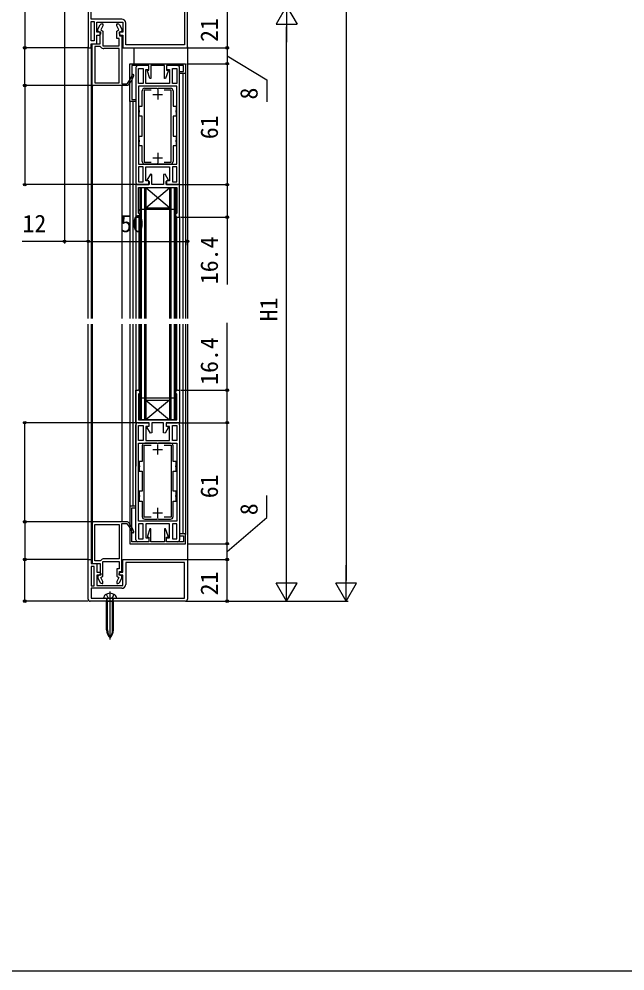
# Model space of a CAD drawing. Units: millimetres, scale not verified. Extents: x -525 to 525, y -782 to 777.
# Drawn here: x -88.4 to 217, y -782.5 to -302.6 of the extents above; entities that cross this region are included whole.
import ezdxf
from ezdxf.enums import TextEntityAlignment as Align

# ---------------------------------------------------------------- set-up
doc = ezdxf.new("R2010")
doc.units = ezdxf.units.MM
doc.header["$LTSCALE"] = 4
for name, color, linetype in [('0-2_YKK_11', 7, 'Continuous'), ('0-3_YKK_12', 2, 'Continuous'), ('0-4_YKK_13', 4, 'Continuous'), ('0-6_YKK_D', 6, 'Continuous'), ('0-7_YKK_ZWAK', 7, 'Continuous')]:
    doc.layers.add(name, color=color, linetype=linetype)
doc.styles.add('ＭＳ ゴシック', font='')
doc.styles.get('ＭＳ ゴシック').set_extended_font_data('MS Gothic')

msp = doc.modelspace()

# ---------------------------------------------------------------- linework, layer by layer
at = {"layer": '0-2_YKK_11'}
for p, q in [((-29.542, -327.095), (-29.542, -385.095)), ((-7.542, -385.095), (-7.542, -327.095)), ((-21.042, -340.595), (-16.042, -340.595)), ((-18.542, -338.095), (-18.542, -343.095)), ((-21.042, -372.595), (-16.042, -372.595)), ((-18.542, -370.095), (-18.542, -375.095)), ((-27.757, -398.695), (-27.417, -398.499)), ((-27.167, -398.932), (-27.167, -398.932)), ((-27.757, -493.495), (-27.417, -493.691)), ((-27.167, -493.258), (-27.167, -493.258)), ((-29.542, -565.095), (-29.542, -507.095)), ((-7.542, -507.095), (-7.542, -565.095)), ((-18.542, -522.095), (-18.542, -517.095)), ((-21.042, -519.595), (-16.042, -519.595)), ((-21.042, -551.595), (-16.042, -551.595)), ((-18.542, -554.095), (-18.542, -549.095)), ((-4.542, -596.095), (-52.542, -596.095))]:
    msp.add_line(p, q, dxfattribs=at)
for points in [[(-53.542, -297.095), (-53.542, -317.095), (-52.042, -317.095), (-52.042, -315.095), (-49.142, -315.095), (-49.142, -310.795), (-47.942, -310.795), (-47.242, -310.095), (-47.242, -309.295), (-49.142, -309.295), (-49.142, -304.095), (-36.142, -304.095), (-36.142, -309.295), (-38.042, -309.295), (-38.042, -310.095), (-37.342, -310.795), (-36.142, -310.795), (-36.142, -317.095), (-3.542, -317.095), (-3.542, -297.095)], [(-52.042, -297.595), (-5.042, -297.595), (-5.042, -315.595), (-34.642, -315.595), (-34.642, -310.795), (-34.642, -304.595)], [(-36.642, -302.595), (-52.042, -302.595), (-52.042, -297.595)], [(-33.391, -335.926), (-33.766, -336.095), (-51.642, -336.095), (-51.642, -315.095), (-47.542, -315.095), (-47.542, -309.495), (-48.642, -308.725), (-48.642, -307.632), (-47.466, -305.595)], [(-46.6, -305.095), (-46.142, -305.095), (-46.142, -306.102), (-47.238, -307.999), (-46.142, -308.766), (-46.142, -316.095), (-37.942, -316.095), (-37.942, -312.395), (-39.142, -312.395), (-39.142, -308.766), (-38.047, -307.999), (-39.142, -306.102), (-39.142, -305.095), (-38.685, -305.095)], [(-37.819, -305.595), (-36.642, -307.632), (-36.642, -308.725), (-37.742, -309.495), (-37.742, -310.995), (-36.542, -310.995)], [(-36.542, -310.995), (-36.542, -335.195), (-34.18, -335.195), (-33.795, -335.015)], [(-50.242, -316.495), (-50.242, -334.695), (-37.942, -334.695), (-37.942, -317.495), (-45.642, -317.495)], [(-47.186, -316.703), (-47.592, -316.495), (-50.242, -316.495)], [(-8.542, -326.095), (-14.042, -326.095), (-14.042, -328.095), (-12.542, -328.095), (-12.542, -335.095), (-24.542, -335.095), (-24.542, -328.095), (-23.042, -328.095), (-23.042, -326.095), (-28.542, -326.095)], [(-26.342, -374.395), (-26.342, -366.595), (-27.842, -366.595), (-27.842, -364.553), (-27.722, -364.37), (-27.722, -363.82), (-27.842, -363.637), (-27.842, -361.595), (-26.342, -361.595), (-26.342, -351.595), (-27.842, -351.595), (-27.842, -349.553), (-27.722, -349.37), (-27.722, -348.82), (-27.842, -348.637), (-27.842, -346.595), (-26.342, -346.595), (-26.342, -338.795)], [(-21.879, -338.495), (-25.342, -338.495), (-25.342, -374.695), (-21.879, -374.695)], [(-25.042, -337.495), (-19.001, -337.495), (-18.817, -337.615), (-18.267, -337.615), (-18.084, -337.495), (-12.042, -337.495)], [(-15.206, -374.695), (-11.742, -374.695), (-11.742, -338.495), (-15.206, -338.495)], [(-10.742, -338.795), (-10.742, -346.595), (-9.242, -346.595), (-9.242, -348.637), (-9.362, -348.82), (-9.362, -349.37), (-9.242, -349.553), (-9.242, -351.595), (-10.742, -351.595)], [(-10.742, -351.595), (-10.742, -361.595), (-9.242, -361.595), (-9.242, -363.637), (-9.362, -363.82), (-9.362, -364.37), (-9.242, -364.553), (-9.242, -366.595), (-10.742, -366.595), (-10.742, -374.395)], [(-28.542, -386.095), (-23.042, -386.095), (-23.042, -384.095), (-24.542, -384.095), (-24.542, -377.095), (-12.542, -377.095), (-12.542, -384.095), (-14.042, -384.095), (-14.042, -386.095), (-8.542, -386.095)], [(-12.042, -375.695), (-18.084, -375.695), (-18.267, -375.575), (-18.817, -375.575), (-19.001, -375.695), (-25.042, -375.695)], [(-8.542, -402.495), (-7.542, -402.495), (-7.542, -386.095), (-14.192, -386.095), (-14.192, -384.542), (-13.072, -383.895), (-14.851, -380.813), (-15.592, -381.011), (-15.592, -386.095), (-21.492, -386.095), (-21.492, -381.011), (-22.234, -380.813), (-24.013, -383.895), (-22.892, -384.542), (-22.892, -386.095), (-29.542, -386.095), (-29.542, -402.495), (-28.542, -402.495)], [(-28.142, -387.495), (-8.942, -387.495), (-8.942, -398.695), (-8.942, -399.495), (-8.942, -400.52), (-9.317, -401.005), (-9.542, -401.295), (-9.542, -401.495)], [(-27.542, -401.495), (-27.542, -401.295), (-27.767, -401.005), (-28.142, -400.52), (-28.142, -399.495), (-28.142, -398.695), (-28.142, -387.495)], [(-27.417, -398.499), (-27.757, -398.695), (-27.757, -398.695)], [(-9.328, -398.695), (-27.417, -398.499), (-8.942, -398.695)], [(-8.942, -399.495), (-9.917, -398.932), (-9.667, -398.499), (-9.328, -398.695), (-9.328, -398.695)], [(-8.542, -489.695), (-7.542, -489.695), (-7.542, -506.095), (-14.192, -506.095), (-14.192, -507.648), (-13.072, -508.295), (-14.851, -511.377), (-15.592, -511.179), (-15.592, -506.095), (-21.492, -506.095), (-21.492, -511.179), (-22.234, -511.377), (-24.013, -508.295), (-22.892, -507.648), (-22.892, -506.095), (-29.542, -506.095), (-29.542, -489.695), (-28.542, -489.695)], [(-28.142, -504.695), (-8.942, -504.695), (-8.942, -493.495), (-8.942, -492.695), (-8.942, -491.67), (-9.317, -491.186), (-9.542, -490.895), (-9.542, -490.695)], [(-27.542, -490.695), (-27.542, -490.895), (-27.767, -491.186), (-28.142, -491.67), (-28.142, -492.695), (-28.142, -493.495), (-28.142, -504.695)], [(-27.417, -493.691), (-27.757, -493.495), (-27.757, -493.495)], [(-9.328, -493.495), (-27.417, -493.691), (-8.942, -493.495)], [(-8.942, -492.695), (-9.917, -493.258), (-9.667, -493.691), (-9.328, -493.495), (-9.328, -493.495)], [(-28.542, -506.095), (-23.042, -506.095), (-23.042, -508.095), (-24.542, -508.095), (-24.542, -515.095), (-12.542, -515.095), (-12.542, -508.095), (-14.042, -508.095), (-14.042, -506.095), (-8.542, -506.095)], [(-26.342, -517.795), (-26.342, -525.595), (-27.842, -525.595), (-27.842, -527.637), (-27.722, -527.82), (-27.722, -528.37), (-27.842, -528.553), (-27.842, -530.595), (-26.342, -530.595), (-26.342, -540.595), (-27.842, -540.595), (-27.842, -542.637), (-27.722, -542.82), (-27.722, -543.37), (-27.842, -543.553), (-27.842, -545.595), (-26.342, -545.595), (-26.342, -553.395)], [(-21.879, -553.695), (-25.342, -553.695), (-25.342, -517.495), (-21.879, -517.495)], [(-12.042, -516.495), (-18.084, -516.495), (-18.267, -516.615), (-18.817, -516.615), (-19.001, -516.495), (-25.042, -516.495)], [(-15.206, -517.495), (-11.742, -517.495), (-11.742, -553.695), (-15.206, -553.695)], [(-10.742, -540.595), (-10.742, -530.595), (-9.242, -530.595), (-9.242, -528.553), (-9.362, -528.37), (-9.362, -527.82), (-9.242, -527.637), (-9.242, -525.595), (-10.742, -525.595), (-10.742, -517.795)], [(-10.742, -553.395), (-10.742, -545.595), (-9.242, -545.595), (-9.242, -543.553), (-9.362, -543.37), (-9.362, -542.82), (-9.242, -542.637), (-9.242, -540.595), (-10.742, -540.595)], [(-33.391, -556.264), (-33.766, -556.095), (-51.642, -556.095), (-51.642, -577.095), (-47.542, -577.095), (-47.542, -582.695), (-48.642, -583.465), (-48.642, -584.558), (-47.466, -586.595)], [(-25.042, -554.695), (-19.001, -554.695), (-18.817, -554.575), (-18.267, -554.575), (-18.084, -554.695), (-12.042, -554.695)], [(-50.242, -575.695), (-50.242, -557.495), (-37.942, -557.495), (-37.942, -574.695), (-45.642, -574.695)], [(-36.542, -581.195), (-36.542, -556.995), (-34.18, -556.995), (-33.795, -557.176)], [(-8.542, -566.095), (-14.042, -566.095), (-14.042, -564.095), (-12.542, -564.095), (-12.542, -557.095), (-24.542, -557.095), (-24.542, -564.095), (-23.042, -564.095), (-23.042, -566.095), (-28.542, -566.095)], [(-53.542, -595.095), (-53.542, -575.095), (-52.042, -575.095), (-52.042, -577.095), (-49.142, -577.095), (-49.142, -581.395), (-47.942, -581.395), (-47.242, -582.095), (-47.242, -582.895), (-49.142, -582.895), (-49.142, -588.095), (-36.142, -588.095), (-36.142, -582.895), (-38.042, -582.895), (-38.042, -582.095), (-37.342, -581.395), (-36.142, -581.395), (-36.142, -575.095), (-3.542, -575.095), (-3.542, -595.095)], [(-47.186, -575.487), (-47.592, -575.695), (-50.242, -575.695)], [(-52.042, -594.595), (-5.042, -594.595), (-5.042, -576.595), (-34.642, -576.595), (-34.642, -581.395), (-34.642, -587.595)], [(-46.6, -587.095), (-46.142, -587.095), (-46.142, -586.088), (-47.238, -584.191), (-46.142, -583.424), (-46.142, -576.095), (-37.942, -576.095), (-37.942, -579.795), (-39.142, -579.795), (-39.142, -583.424), (-38.047, -584.191), (-39.142, -586.088), (-39.142, -587.095), (-38.685, -587.095)], [(-37.819, -586.595), (-36.642, -584.558), (-36.642, -583.465), (-37.742, -582.695), (-37.742, -581.195), (-36.542, -581.195)], [(-36.642, -589.595), (-52.042, -589.595), (-52.042, -594.595)]]:
    msp.add_lwpolyline(points, dxfattribs=at)
for points in [[(-52.042, -313.595), (-52.042, -303.795), (-50.642, -303.795), (-50.642, -313.595)], [(-32.542, -325.095), (-4.542, -325.095), (-4.542, -330.095), (-7.542, -330.095), (-7.542, -329.095), (-5.542, -329.095), (-5.542, -326.095), (-14.142, -326.095), (-14.142, -328.395), (-13.342, -328.395), (-13.342, -328.895), (-14.642, -332.633), (-15.142, -332.549), (-15.142, -326.095), (-21.942, -326.095), (-21.942, -332.549), (-22.442, -332.633), (-23.742, -328.895), (-23.742, -328.395), (-22.942, -328.395), (-22.942, -326.095), (-31.542, -326.095), (-31.542, -343.095), (-29.542, -343.095), (-29.542, -344.095), (-32.542, -344.095)], [(-25.942, -327.495), (-25.942, -335.095), (-28.142, -335.095), (-28.142, -327.495)], [(-8.942, -327.495), (-8.942, -335.095), (-11.142, -335.095), (-11.142, -327.495)], [(-8.942, -375.695), (-8.942, -336.495), (-28.142, -336.495), (-28.142, -375.695)], [(-25.942, -384.695), (-25.942, -377.095), (-28.142, -377.095), (-28.142, -384.695)], [(-8.942, -384.695), (-8.942, -377.095), (-11.142, -377.095), (-11.142, -384.695)], [(-25.942, -507.495), (-25.942, -515.095), (-28.142, -515.095), (-28.142, -507.495)], [(-8.942, -507.495), (-8.942, -515.095), (-11.142, -515.095), (-11.142, -507.495)], [(-8.942, -516.495), (-8.942, -555.695), (-28.142, -555.695), (-28.142, -516.495)], [(-32.542, -567.095), (-4.542, -567.095), (-4.542, -562.095), (-7.542, -562.095), (-7.542, -563.095), (-5.542, -563.095), (-5.542, -566.095), (-14.142, -566.095), (-14.142, -563.795), (-13.342, -563.795), (-13.342, -563.295), (-14.642, -559.557), (-15.142, -559.642), (-15.142, -566.095), (-21.942, -566.095), (-21.942, -559.641), (-22.442, -559.557), (-23.742, -563.295), (-23.742, -563.795), (-22.942, -563.795), (-22.942, -566.095), (-31.542, -566.095), (-31.542, -549.095), (-29.542, -549.095), (-29.542, -548.095), (-32.542, -548.095)], [(-25.942, -564.695), (-25.942, -557.095), (-28.142, -557.095), (-28.142, -564.695)], [(-8.942, -564.695), (-8.942, -557.095), (-11.142, -557.095), (-11.142, -564.695)], [(-52.042, -578.595), (-52.042, -588.395), (-50.642, -588.395), (-50.642, -578.595)]]:
    msp.add_lwpolyline(points, close=True, dxfattribs=at)
for centre, radius, start, end in [((-46.6, -306.095), 1, 90, 150.00002), ((-38.685, -306.095), 1, 29.99998, 90), ((-36.642, -304.595), 2, 0.00001, 89.99999), ((-45.642, -315.595), 1.9, 215.68531, 269.99999), ((-28.542, -327.095), 1, 90.00001, 179.99999), ((-8.542, -327.095), 1, 0.00001, 89.99999), ((-44.642, -326.005), 14.1, 320.28516, 339.73341), ((-30.992, -331.045), 0.45, 339.73339, 159.73341), ((-44.642, -326.005), 15, 318.5951, 339.7334), ((-25.042, -338.795), 1.3, 90.00001, 179.99999), ((-12.042, -338.795), 1.3, 0.00001, 89.99999), ((-25.042, -374.395), 1.3, 180.00001, 269.99999), ((-12.042, -374.395), 1.3, 270.00001, 359.99999), ((-28.542, -385.095), 1, 180.00001, 269.99999), ((-8.542, -385.095), 1, 270.00001, 359.99999), ((-28.542, -401.495), 1, 270.00001, 359.99999), ((-27.78, -398.597), 0.376, 195.12324, 15.12326), ((-27.292, -398.716), 0.25, 299.99992, 119.99994), ((-8.542, -401.495), 1, 180.00001, 269.99999), ((-28.542, -490.695), 1, 0.00001, 89.99999), ((-27.78, -493.593), 0.376, 344.87674, 164.87676), ((-27.292, -493.475), 0.25, 240.00006, 60.00008), ((-8.542, -490.695), 1, 90.00001, 179.99999), ((-28.542, -507.095), 1, 90.00001, 179.99999), ((-8.542, -507.095), 1, 0.00001, 89.99999), ((-25.042, -517.795), 1.3, 90.00001, 179.99999), ((-12.042, -517.795), 1.3, 0.00001, 89.99999), ((-44.642, -566.185), 15, 20.2666, 41.4049), ((-25.042, -553.395), 1.3, 180.00001, 269.99999), ((-12.042, -553.395), 1.3, 270.00001, 359.99999), ((-44.642, -566.185), 14.1, 20.26659, 39.71484), ((-30.992, -561.145), 0.45, 200.26659, 20.26661), ((-28.542, -565.095), 1, 180.00001, 269.99999), ((-8.542, -565.095), 1, 270.00001, 359.99999), ((-45.642, -576.595), 1.9, 90.00001, 144.31469), ((-46.6, -586.095), 1, 209.99998, 270), ((-38.685, -586.095), 1, 270, 330.00002), ((-36.642, -587.595), 2, 270.00001, 359.99999), ((-52.542, -595.095), 1, 180.00001, 269.99999), ((-4.542, -595.095), 1, 270.00001, 359.99999)]:
    msp.add_arc(centre, radius, start, end, dxfattribs=at)
at = {"layer": '0-3_YKK_12'}
for p, q in [((-53.542, -453.496), (-53.542, -316.595)), ((-52.042, -316.595), (-52.042, -453.496)), ((-3.542, -316.595), (-3.542, -453.496)), ((-30.542, -317.095), (-30.542, -325.095)), ((-5.942, -330.095), (-5.942, -453.496)), ((-4.542, -329.795), (-4.542, -453.496)), ((-51.642, -336.095), (-51.642, -453.496)), ((-51.642, -336.095), (-51.142, -336.095)), ((-36.542, -336.095), (-36.542, -453.496)), ((-32.542, -343.795), (-32.542, -453.496)), ((-31.143, -344.095), (-31.144, -453.496)), ((-27.542, -387.695), (-27.542, -453.496)), ((-9.542, -387.695), (-27.542, -387.695)), ((-26.842, -387.695), (-26.842, -453.496)), ((-25.242, -387.695), (-25.242, -453.496)), ((-24.542, -387.695), (-24.542, -453.496)), ((-24.542, -397.695), (-12.542, -387.695)), ((-12.542, -387.695), (-12.542, -453.496)), ((-11.842, -387.695), (-11.842, -453.496)), ((-10.242, -387.695), (-10.242, -453.496)), ((-9.542, -387.695), (-9.542, -453.496)), ((-29.542, -402.217), (-29.542, -453.496)), ((-28.042, -402.361), (-28.042, -453.496)), ((-9.042, -402.361), (-9.042, -453.496)), ((-7.542, -402.195), (-7.542, -453.496)), ((-53.542, -575.595), (-53.542, -456.496)), ((-52.042, -456.496), (-52.042, -575.595)), ((-51.642, -456.496), (-51.642, -556.095)), ((-36.542, -456.496), (-36.542, -556.095)), ((-32.542, -456.496), (-32.542, -548.395)), ((-31.144, -456.496), (-31.144, -548.095)), ((-29.542, -456.496), (-29.543, -527.945)), ((-28.042, -456.496), (-28.042, -489.829)), ((-27.542, -456.496), (-27.542, -504.695)), ((-26.842, -456.496), (-26.842, -504.695)), ((-25.242, -456.496), (-25.242, -504.695)), ((-24.542, -456.496), (-24.542, -504.695)), ((-12.542, -456.496), (-12.542, -504.695)), ((-11.842, -456.496), (-11.842, -504.695)), ((-10.242, -456.496), (-10.242, -504.695)), ((-9.542, -456.496), (-9.542, -504.695)), ((-9.042, -456.496), (-9.042, -489.829)), ((-7.542, -456.496), (-7.542, -489.995)), ((-5.942, -456.496), (-5.942, -562.095)), ((-4.542, -456.496), (-4.542, -562.395)), ((-3.542, -456.496), (-3.542, -575.595)), ((-24.542, -494.695), (-12.542, -504.695)), ((-9.542, -504.695), (-27.542, -504.695)), ((-51.642, -556.095), (-51.142, -556.095))]:
    msp.add_line(p, q, dxfattribs=at)
for points in [[(-24.542, -397.695), (-12.542, -397.695), (-24.542, -387.695)], [(-24.542, -494.695), (-12.542, -494.695), (-24.542, -504.695)]]:
    msp.add_lwpolyline(points, dxfattribs=at)
at = {"layer": '0-4_YKK_13'}
for p, q in [((-45.792, -594.595), (-44.622, -594.595)), ((-43.76, -595.995), (-44.153, -594.923)), ((-42.542, -615.373), (-42.542, -591.221)), ((-41.325, -595.995), (-40.932, -594.923)), ((-44.288, -595.995), (-44.131, -595.191)), ((-44.288, -610.57), (-44.288, -595.995)), ((-44.288, -595.995), (-40.796, -595.995)), ((-43.76, -610.57), (-43.76, -595.995)), ((-41.325, -610.57), (-41.325, -595.995)), ((-40.796, -595.995), (-40.954, -595.191)), ((-40.796, -610.57), (-40.796, -595.995))]:
    msp.add_line(p, q, dxfattribs=at)
for points in [[(-44.622, -594.595), (-40.463, -594.595), (-39.292, -594.595)], [(-44.492, -592.603), (-43.687, -594.231), (-42.542, -594.84)], [(-40.592, -592.603), (-41.397, -594.231), (-42.542, -594.84)]]:
    msp.add_lwpolyline(points, dxfattribs=at)
for centre, radius, start, end in [((-43.692, -594.583), 2.1, 127.24889, 180.33651), ((-42.542, -596.095), 4, 52.75222, 127.24778), ((-44.622, -595.095), 0.5, 348.94828, 90), ((-40.463, -595.095), 0.5, 90, 191.05172), ((-41.392, -594.583), 2.1, 359.66036, 52.75222), ((-38.775, -610.57), 5.513, 180, 226.89533), ((-36.497, -610.57), 7.263, 180, 213.6577), ((-46.31, -610.57), 5.513, 313.10467, 0), ((-48.588, -610.57), 7.263, 326.3423, 0)]:
    msp.add_arc(centre, radius, start, end, dxfattribs=at)
at = {"layer": '0-6_YKK_D'}
for p, q in [((76.458, -6.595), (76.458, -585.595)), ((-85.542, -296.095), (-85.542, -317.095)), ((-65.542, -295.595), (-65.542, -415.695)), ((16.458, -296.095), (16.458, -317.095)), ((46.458, -296.095), (41.208, -305.188)), ((46.458, -296.095), (51.708, -305.188)), ((46.458, -296.095), (46.458, -314.282)), ((41.208, -305.188), (51.708, -305.188)), ((46.458, -585.595), (46.458, -306.595)), ((-54.042, -317.095), (-86.542, -317.095)), ((-54.042, -317.095), (-86.542, -317.095)), ((-85.542, -336.095), (-85.542, -317.095)), ((-3.042, -317.095), (17.458, -317.095)), ((-3.042, -317.095), (17.458, -317.095)), ((16.458, -317.095), (16.458, -325.095)), ((-3.842, -325.095), (17.458, -325.095)), ((-3.842, -325.095), (17.458, -325.095)), ((16.458, -325.095), (16.458, -386.095)), ((-52.142, -336.095), (-86.542, -336.095)), ((-52.142, -336.095), (-86.542, -336.095)), ((-85.542, -336.095), (-85.542, -386.095)), ((-29.542, -386.095), (-86.542, -386.095)), ((-7.542, -386.095), (17.458, -386.095)), ((-7.542, -386.095), (17.458, -386.095)), ((-6.842, -402.495), (17.458, -402.495)), ((-53.542, -416.595), (-53.542, -413.695)), ((-53.542, -414.695), (-3.542, -414.695)), ((-3.542, -416.595), (-3.542, -413.695)), ((-6.842, -489.695), (17.458, -489.695)), ((-29.542, -506.095), (-86.542, -506.095)), ((-85.542, -556.095), (-85.542, -506.095)), ((-7.542, -506.095), (17.458, -506.095)), ((-7.542, -506.095), (17.458, -506.095)), ((16.458, -567.095), (16.458, -506.095)), ((-52.142, -556.095), (-86.542, -556.095)), ((-52.142, -556.095), (-86.542, -556.095)), ((-85.542, -556.095), (-85.542, -575.095)), ((-3.342, -567.095), (17.458, -567.095)), ((-3.342, -567.095), (17.458, -567.095)), ((16.458, -575.095), (16.458, -567.095)), ((-54.042, -575.095), (-86.542, -575.095)), ((-54.042, -575.095), (-86.542, -575.095)), ((-85.542, -596.095), (-85.542, -575.095)), ((-3.042, -575.095), (17.458, -575.095)), ((-3.042, -575.095), (17.458, -575.095)), ((16.458, -596.095), (16.458, -575.095)), ((46.458, -596.095), (46.458, -577.909)), ((76.458, -596.095), (76.458, -577.909)), ((46.458, -596.095), (41.208, -587.002)), ((51.708, -587.002), (41.208, -587.002)), ((46.458, -596.095), (51.708, -587.002)), ((76.458, -596.095), (71.208, -587.002)), ((81.708, -587.002), (71.208, -587.002)), ((76.458, -596.095), (81.708, -587.002)), ((-53.542, -596.095), (-86.542, -596.095)), ((-4.042, -596.095), (77.458, -596.095)), ((-3.542, -596.095), (47.458, -596.095)), ((-3.042, -596.095), (17.458, -596.095))]:
    msp.add_line(p, q, dxfattribs=at)
for points in [[(16.458, -321.095), (36.458, -333.241), (36.458, -344.331)], [(16.458, -386.095), (16.458, -402.495), (16.458, -436.386)], [(-53.542, -414.695), (-65.542, -414.695), (-86.82, -414.695)], [(16.458, -506.095), (16.458, -489.695), (16.458, -455.804)], [(16.458, -571.095), (36.458, -553.904), (36.458, -542.813)]]:
    msp.add_lwpolyline(points, dxfattribs=at)
for centre in [(-85.542, -317.095), (-85.542, -317.095), (16.458, -317.095), (16.458, -317.095), (16.458, -325.095), (16.458, -325.095), (-85.542, -336.095), (-85.542, -336.095), (-85.542, -386.095), (16.458, -386.095), (16.458, -386.095), (16.458, -402.495), (-65.542, -414.695), (-53.542, -414.695), (-53.542, -414.695), (-3.542, -414.695), (16.458, -489.695), (-85.542, -506.095), (16.458, -506.095), (16.458, -506.095), (-85.542, -556.095), (-85.542, -556.095), (16.458, -567.095), (16.458, -567.095), (-85.542, -575.095), (-85.542, -575.095), (16.458, -575.095), (16.458, -575.095), (-85.542, -596.095), (16.458, -596.095)]:
    msp.add_circle(centre, 0.637, dxfattribs=at)
at = {"layer": '0-7_YKK_ZWAK'}
msp.add_lwpolyline([(-525, -782.5), (525, -782.5), (525, 747.5)], dxfattribs=at)

# ---------------------------------------------------------------- texts
at = {"layer": '0-6_YKK_D', "style": 'ＭＳ ゴシック'}
for s, p in [('21', (14.458, -314.129)), ('8', (34.458, -343.15)), ('61', (14.458, -363.163)), ('16.4', (14.458, -436.227)), ('H1', (44.458, -455.027)), ('16.4', (14.458, -486.986)), ('61', (14.458, -544.163)), ('8', (34.458, -552.722)), ('21', (14.458, -593.129))]:
    msp.add_text(s, height=8.798, rotation=90, dxfattribs=at).set_placement(p, align=Align.BOTTOM_LEFT)
for s, p in [('12', (-86.661, -412.695)), ('50', (-37.406, -412.695))]:
    msp.add_text(s, height=8.798, dxfattribs=at).set_placement(p, align=Align.BOTTOM_LEFT)

doc.saveas('drawing.dxf')
